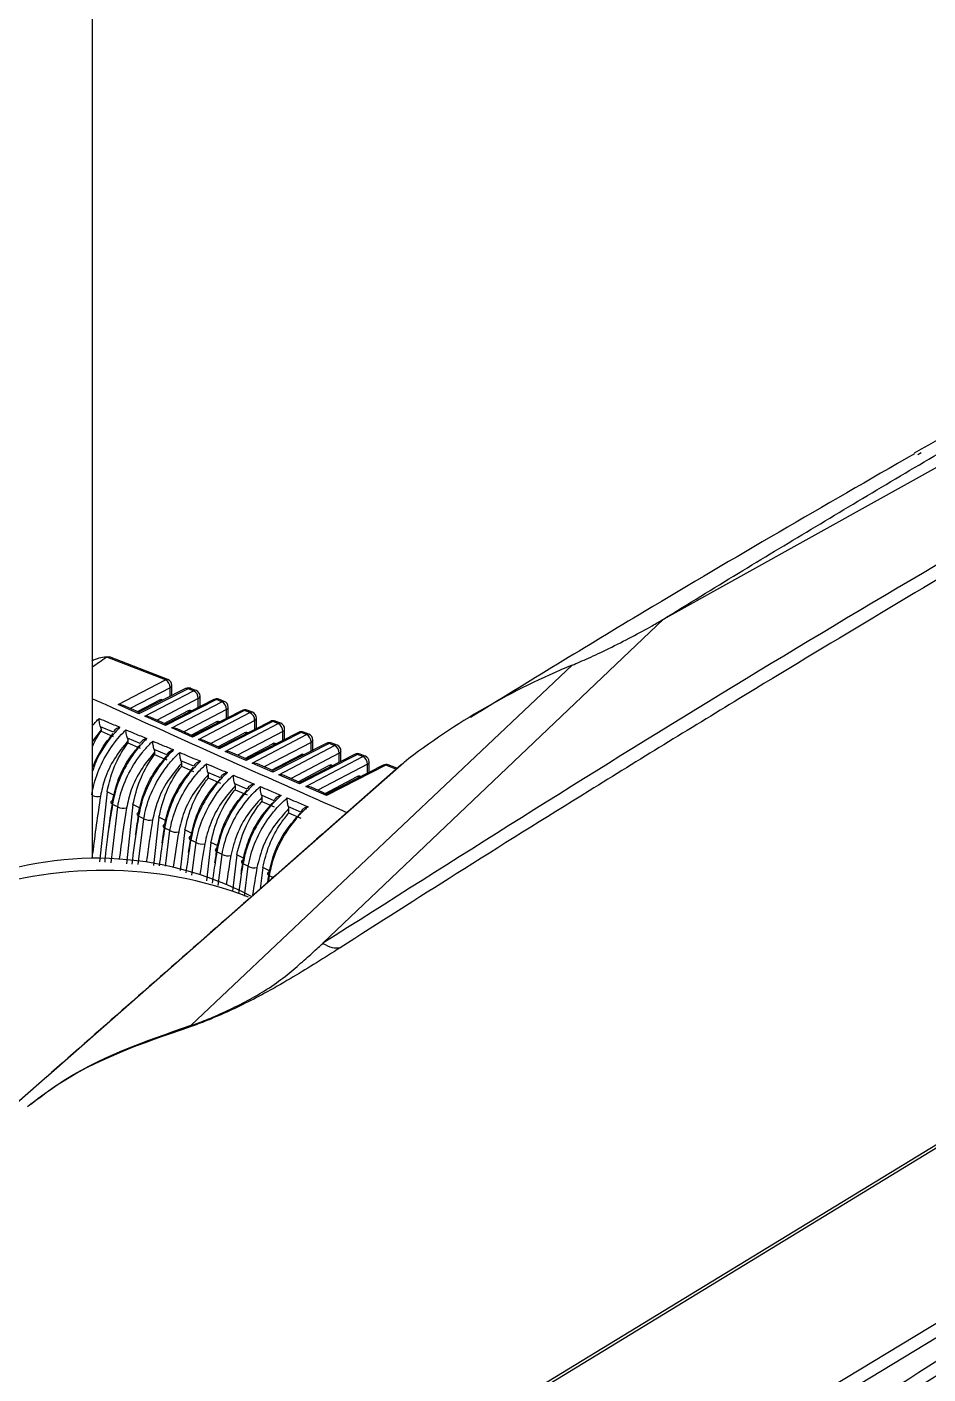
# Model space of a CAD drawing. Extents: x 17.1 to 113.1, y 3.8 to 84.5.
# Drawn here: x 23.237 to 24.711, y 12.469 to 14.672 of the extents above; entities that cross this region are included whole.
import ezdxf

# ---------------------------------------------------------------- set-up
doc = ezdxf.new("R2010")
doc.units = 0
doc.header["$MEASUREMENT"] = 0
doc.layers.add('OBJECT', color=7, linetype='CONTINUOUS')

msp = doc.modelspace()

# ---------------------------------------------------------------- linework, layer by layer
at = {"layer": 'OBJECT'}
for p, q in [((23.3444, 13.3128), (23.3444, 18.8582)), ((24.2782, 13.704), (24.9142, 14.0574)), ((24.6994, 13.9761), (24.6941, 13.9724)), ((23.721, 13.1737), (24.2782, 13.704)), ((23.3676, 13.6418), (23.3674, 13.6417)), ((23.4634, 13.6047), (23.3676, 13.6418)), ((23.4675, 13.6052), (23.372, 13.6422)), ((23.5058, 13.0396), (24.1287, 13.6285)), ((23.3861, 13.5641), (23.4634, 13.6047)), ((23.4739, 13.5788), (23.4739, 13.5959)), ((23.4711, 13.5918), (23.406, 13.5577)), ((23.5007, 13.5902), (23.4201, 13.5493)), ((23.4966, 13.5903), (23.4202, 13.5515)), ((23.4299, 13.545), (23.5096, 13.5868)), ((23.5172, 13.5739), (23.4499, 13.5386)), ((23.4598, 13.5716), (23.4583, 13.5722)), ((23.5469, 13.5723), (23.4639, 13.5302)), ((23.5428, 13.5724), (23.4641, 13.5324)), ((23.4711, 13.5773), (23.4711, 13.5918)), ((23.5096, 13.5868), (23.5007, 13.5902)), ((23.5137, 13.5873), (23.5048, 13.5907)), ((23.5172, 13.5594), (23.5172, 13.5739)), ((23.5201, 13.5609), (23.5201, 13.578)), ((23.5557, 13.5689), (23.5469, 13.5723)), ((23.5598, 13.5694), (23.551, 13.5728)), ((23.4201, 13.5493), (23.3861, 13.5641)), ((23.4202, 13.5515), (23.3948, 13.5626)), ((23.4178, 13.5526), (23.4542, 13.5717)), ((23.4574, 13.5704), (23.4542, 13.5717)), ((23.4617, 13.5335), (23.5004, 13.5538)), ((23.4738, 13.5259), (23.5557, 13.5689)), ((23.5633, 13.556), (23.4937, 13.5195)), ((23.5036, 13.5525), (23.5004, 13.5538)), ((23.506, 13.5537), (23.5045, 13.5543)), ((23.593, 13.5544), (23.5078, 13.5111)), ((23.589, 13.5545), (23.5079, 13.5133)), ((23.5176, 13.5068), (23.6018, 13.551)), ((23.5633, 13.5415), (23.5633, 13.556)), ((23.5662, 13.5429), (23.5662, 13.5601)), ((23.6018, 13.551), (23.593, 13.5544)), ((23.6059, 13.5515), (23.5971, 13.5549)), ((23.3784, 13.519), (23.3574, 13.5279)), ((23.4639, 13.5302), (23.4299, 13.545)), ((23.4641, 13.5324), (23.4387, 13.5435)), ((23.5055, 13.5144), (23.5465, 13.5359)), ((23.6095, 13.5382), (23.5376, 13.5004)), ((23.5498, 13.5346), (23.5465, 13.5359)), ((23.5521, 13.5358), (23.5506, 13.5364)), ((23.6392, 13.5365), (23.5516, 13.492)), ((23.6352, 13.5366), (23.5518, 13.4942)), ((23.5614, 13.4877), (23.648, 13.5331)), ((23.6095, 13.5236), (23.6095, 13.5382)), ((23.6123, 13.525), (23.6123, 13.5422)), ((23.648, 13.5331), (23.6392, 13.5365)), ((23.6521, 13.5336), (23.6433, 13.537)), ((23.3582, 13.5231), (23.3444, 13.5042)), ((23.3582, 13.5231), (23.3582, 13.5205)), ((23.3582, 13.5205), (23.3782, 13.5118)), ((23.4222, 13.5004), (23.4013, 13.5093)), ((23.5078, 13.5111), (23.4738, 13.5259)), ((23.5079, 13.5133), (23.4825, 13.5244)), ((23.5516, 13.492), (23.5176, 13.5068)), ((23.5494, 13.4953), (23.5926, 13.518)), ((23.6556, 13.5203), (23.5814, 13.4813)), ((23.596, 13.5167), (23.5926, 13.518)), ((23.6854, 13.5186), (23.5954, 13.4729)), ((23.6813, 13.5187), (23.5956, 13.4751)), ((23.5983, 13.5179), (23.5967, 13.5185)), ((23.6053, 13.4686), (23.6941, 13.5152)), ((23.6556, 13.5056), (23.6556, 13.5203)), ((23.6585, 13.5071), (23.6585, 13.5243)), ((23.6941, 13.5152), (23.6854, 13.5186)), ((23.6982, 13.5157), (23.6895, 13.5191)), ((23.7046, 13.4892), (23.7046, 13.5064)), ((23.4021, 13.5047), (23.4021, 13.5014)), ((23.4021, 13.5014), (23.422, 13.4927)), ((23.466, 13.4818), (23.4451, 13.4907)), ((23.4459, 13.4863), (23.4459, 13.4823)), ((23.4608, 13.4727), (23.4711, 13.4856)), ((23.5518, 13.4942), (23.5263, 13.5053)), ((23.5954, 13.4729), (23.5614, 13.4877)), ((23.5956, 13.4752), (23.5702, 13.4862)), ((23.5932, 13.4762), (23.6388, 13.5001)), ((23.7017, 13.5024), (23.6252, 13.4622)), ((23.6421, 13.4988), (23.6388, 13.5001)), ((23.7316, 13.5007), (23.6393, 13.4538)), ((23.7275, 13.5008), (23.6394, 13.4561)), ((23.6445, 13.5), (23.6429, 13.5006)), ((23.6491, 13.4495), (23.7402, 13.4973)), ((23.7479, 13.4845), (23.6691, 13.4431)), ((23.7017, 13.4877), (23.7017, 13.5024)), ((23.7402, 13.4973), (23.7316, 13.5007)), ((23.7443, 13.4979), (23.7357, 13.5012)), ((23.7479, 13.4698), (23.7479, 13.4845)), ((23.7507, 13.4712), (23.7507, 13.4885)), ((23.2681, 12.9544), (23.8537, 13.4697)), ((23.4459, 13.4823), (23.4659, 13.4736)), ((23.5099, 13.4632), (23.489, 13.472)), ((23.4897, 13.4678), (23.4897, 13.4632)), ((23.4897, 13.4632), (23.5097, 13.4545)), ((23.6393, 13.4538), (23.6053, 13.4686)), ((23.6394, 13.4561), (23.614, 13.4671)), ((23.637, 13.4571), (23.6849, 13.4822)), ((23.6809, 13.438), (23.731, 13.4643)), ((23.7777, 13.4828), (23.6831, 13.4347)), ((23.7737, 13.4829), (23.6833, 13.437)), ((23.6883, 13.4809), (23.6849, 13.4822)), ((23.6907, 13.4821), (23.689, 13.4827)), ((23.693, 13.4304), (23.7864, 13.4794)), ((23.794, 13.4666), (23.7129, 13.4241)), ((23.8239, 13.4649), (23.727, 13.4156)), ((23.8199, 13.465), (23.7271, 13.4179)), ((23.7345, 13.463), (23.731, 13.4643)), ((23.7369, 13.4642), (23.7351, 13.4649)), ((23.7864, 13.4794), (23.7777, 13.4828)), ((23.7905, 13.48), (23.7818, 13.4833)), ((23.794, 13.4519), (23.794, 13.4666)), ((23.7969, 13.4533), (23.7969, 13.4706)), ((23.8404, 13.4585), (23.8239, 13.4649)), ((23.842, 13.46), (23.828, 13.4654)), ((23.8458, 13.4629), (23.8537, 13.4697)), ((23.5537, 13.4445), (23.5329, 13.4533)), ((23.5336, 13.4493), (23.5336, 13.4441)), ((23.5336, 13.4441), (23.5536, 13.4354)), ((23.6831, 13.4347), (23.6491, 13.4495)), ((23.6833, 13.437), (23.6579, 13.448)), ((23.7247, 13.4189), (23.7772, 13.4464)), ((23.7807, 13.4451), (23.7772, 13.4464)), ((23.783, 13.4463), (23.7813, 13.447)), ((23.3681, 13.4216), (23.3557, 13.3068)), ((23.38, 13.4157), (23.3681, 13.4216)), ((23.5975, 13.4258), (23.5768, 13.4346)), ((23.5774, 13.4307), (23.5774, 13.425)), ((23.5774, 13.425), (23.5974, 13.4163)), ((23.727, 13.4156), (23.693, 13.4304)), ((23.7271, 13.4179), (23.7017, 13.4289)), ((23.3747, 13.3056), (23.3856, 13.397)), ((23.3856, 13.397), (23.3769, 13.401)), ((23.4105, 13.4008), (23.3998, 13.3039)), ((23.4224, 13.3949), (23.4105, 13.4008)), ((23.6413, 13.407), (23.6207, 13.4158)), ((23.6213, 13.4121), (23.6213, 13.4059)), ((23.6213, 13.4059), (23.6412, 13.3972)), ((23.6851, 13.3882), (23.6646, 13.397)), ((23.4192, 13.3027), (23.4283, 13.3775)), ((23.4283, 13.3775), (23.4196, 13.3815)), ((23.453, 13.38), (23.4441, 13.301)), ((23.4649, 13.3742), (23.453, 13.38)), ((23.6651, 13.3935), (23.6651, 13.3869)), ((23.6651, 13.3869), (23.6851, 13.3782)), ((23.4709, 13.3581), (23.4623, 13.362)), ((23.4638, 13.2997), (23.4709, 13.3581)), ((23.4954, 13.3594), (23.4877, 13.2926)), ((23.5074, 13.3535), (23.4954, 13.3594)), ((23.5136, 13.3387), (23.5049, 13.3426)), ((23.5069, 13.285), (23.5136, 13.3387)), ((23.5379, 13.3387), (23.5305, 13.2757)), ((23.5499, 13.3329), (23.5379, 13.3387)), ((23.5563, 13.3192), (23.5476, 13.3232)), ((23.5499, 13.2681), (23.5563, 13.3192)), ((23.5803, 13.3182), (23.5732, 13.2588)), ((23.5924, 13.3123), (23.5803, 13.3182)), ((23.599, 13.2998), (23.5904, 13.3037)), ((23.5928, 13.2511), (23.599, 13.2998)), ((23.6228, 13.2976), (23.6186, 13.2629)), ((23.6349, 13.2918), (23.6228, 13.2976)), ((23.6331, 13.2843), (23.6314, 13.274)), ((23.6397, 13.2813), (23.6331, 13.2843)), ((23.2701, 12.9561), (23.1608, 12.8601)), ((21.8732, 11.1011), (24.8677, 12.9267)), ((25.111, 12.7862), (22.1054, 10.967)), ((25.1213, 12.7687), (22.1158, 10.9495))]:
    msp.add_line(p, q, dxfattribs=at)
at = {"layer": 'OBJECT', "flags": 128}
for points in [[(23.3771, 13.4072), (23.3759, 13.4067), (23.3751, 13.406), (23.3745, 13.4053), (23.3743, 13.4044), (23.3745, 13.4035), (23.375, 13.4027), (23.3758, 13.4018), (23.3769, 13.401)], [(23.4197, 13.3877), (23.4186, 13.3872), (23.4177, 13.3865), (23.4172, 13.3858), (23.417, 13.3849), (23.4171, 13.3841), (23.4176, 13.3832), (23.4185, 13.3823), (23.4196, 13.3815)], [(23.4624, 13.3682), (23.4612, 13.3677), (23.4604, 13.3671), (23.4598, 13.3663), (23.4596, 13.3655), (23.4598, 13.3646), (23.4603, 13.3637), (23.4611, 13.3629), (23.4623, 13.362)], [(23.5051, 13.3487), (23.5039, 13.3482), (23.5031, 13.3476), (23.5025, 13.3468), (23.5023, 13.346), (23.5025, 13.3452), (23.503, 13.3443), (23.5038, 13.3434), (23.5049, 13.3426)], [(23.5478, 13.3293), (23.5466, 13.3288), (23.5458, 13.3281), (23.5452, 13.3274), (23.545, 13.3266), (23.5452, 13.3257), (23.5457, 13.3248), (23.5465, 13.324), (23.5476, 13.3232)], [(23.5905, 13.3098), (23.5893, 13.3093), (23.5885, 13.3087), (23.5879, 13.308), (23.5877, 13.3071), (23.5879, 13.3063), (23.5884, 13.3054), (23.5892, 13.3045), (23.5904, 13.3037)], [(23.6332, 13.2904), (23.6321, 13.2899), (23.6312, 13.2892), (23.6307, 13.2885), (23.6305, 13.2877), (23.6306, 13.2869), (23.6311, 13.286), (23.632, 13.2851), (23.6331, 13.2843)], [(24.8607, 12.9271), (23.3752, 12.0215), (21.8662, 11.1015)]]:
    msp.add_lwpolyline(points, dxfattribs=at)
at = {"layer": 'OBJECT'}
for centre, radius, start, end in [((25.2769, 12.9545), 1.1785, 109.5397, 119.9741), ((24.5698, 12.5473), 1.1677, 112.1905, 127.8203), ((23.466, 13.6007), 0.00472, 71.1997, 123.2248), ((23.4568, 13.592), 0.0143, 359.0764, 62.2786), ((23.4639, 13.5959), 0.01, 0, 68.8055), ((23.469, 13.5963), 0.00496, 294.6952, 354.6521), ((23.5012, 13.5814), 0.01, 68.8055, 116.9342), ((23.4985, 13.5861), 0.00462, 62.4929, 114.345), ((23.5033, 13.5863), 0.00472, 71.1943, 123.2289), ((23.5122, 13.5828), 0.00472, 71.1993, 123.2292), ((23.5029, 13.5742), 0.0143, 359.0767, 62.2783), ((23.5101, 13.578), 0.01, 0, 68.8055), ((23.5151, 13.5784), 0.00496, 294.6956, 354.6572), ((23.5473, 13.5635), 0.01, 68.8055, 116.9342), ((23.5447, 13.5682), 0.00462, 62.4849, 114.3531), ((23.5494, 13.5684), 0.00472, 71.1993, 123.2292), ((23.5583, 13.5649), 0.00472, 71.1993, 123.2292), ((23.5491, 13.5563), 0.0143, 359.0778, 62.2772), ((23.5562, 13.5601), 0.01, 0, 68.8055), ((23.5613, 13.5605), 0.00496, 294.6956, 354.6572), ((23.5935, 13.5456), 0.01, 68.8055, 116.9342), ((23.5909, 13.5503), 0.00462, 62.4929, 114.345), ((23.5956, 13.5505), 0.00472, 71.1997, 123.2248), ((23.6044, 13.5471), 0.00472, 71.1993, 123.2292), ((23.5952, 13.5384), 0.0143, 359.0784, 62.2766), ((23.6023, 13.5422), 0.01, 0, 68.8055), ((23.6074, 13.5427), 0.00496, 294.7035, 354.6492), ((23.6397, 13.5277), 0.01, 68.8055, 116.9342), ((23.6371, 13.5324), 0.00462, 62.4771, 114.3658), ((23.6418, 13.5326), 0.00472, 71.1993, 123.2292), ((23.6506, 13.5292), 0.00472, 71.1997, 123.2248), ((23.6413, 13.5205), 0.0143, 359.0764, 62.2786), ((23.6485, 13.5243), 0.01, 0, 68.8055), ((23.6535, 13.5248), 0.00496, 294.6908, 354.662), ((23.6859, 13.5098), 0.01, 68.8055, 116.9342), ((23.6832, 13.5145), 0.00462, 62.4848, 114.3599), ((23.688, 13.5147), 0.00472, 71.1997, 123.2248), ((23.6967, 13.5113), 0.00472, 71.1993, 123.2292), ((23.6875, 13.5026), 0.0143, 359.0767, 62.2783), ((23.6946, 13.5064), 0.01, 0, 68.8055), ((23.6997, 13.5069), 0.00496, 294.6956, 354.6572), ((23.469, 13.4901), 0.00496, 294.6952, 354.6521), ((23.732, 13.4919), 0.01, 68.8055, 116.9342), ((23.7294, 13.4966), 0.00462, 62.4804, 114.3643), ((23.7341, 13.4968), 0.00472, 71.1993, 123.2279), ((23.7428, 13.4934), 0.00472, 71.1993, 123.2292), ((23.7336, 13.4847), 0.0143, 359.0778, 62.2772), ((23.7407, 13.4885), 0.01, 0, 68.8055), ((23.7458, 13.489), 0.00496, 294.6991, 354.6537), ((23.7782, 13.474), 0.01, 68.8055, 116.9342), ((23.7756, 13.4787), 0.00462, 62.4931, 114.3517), ((23.7803, 13.4788), 0.00472, 71.2095, 123.215), ((23.789, 13.4755), 0.00472, 71.2023, 123.2222), ((23.7797, 13.4668), 0.0143, 359.0757, 62.2793), ((23.7869, 13.4706), 0.01, 0, 68.8055), ((23.7919, 13.4711), 0.00496, 294.6952, 354.6521), ((23.8244, 13.4561), 0.01, 68.8055, 116.9342), ((23.8218, 13.4608), 0.00462, 62.4805, 114.3575), ((23.8265, 13.4609), 0.00472, 71.2062, 123.2276), ((23.3524, 13.433), 0.0191, 244.9903, 284.7829), ((23.3951, 13.4133), 0.0188, 239.7793, 284.8059), ((23.4378, 13.3939), 0.0189, 239.7641, 284.5796), ((23.4805, 13.3745), 0.019, 239.7509, 284.3523), ((23.5232, 13.3552), 0.0191, 239.7366, 284.1276), ((23.3498, 12.7628), 0.55, 62.5822, 112.8171), ((23.5659, 13.3358), 0.0192, 239.725, 283.899), ((23.362, 12.6247), 0.6683, 69.1753, 110.3114), ((23.6087, 13.3165), 0.0193, 239.7173, 283.6695)]:
    msp.add_arc(centre, radius, start, end, dxfattribs=at)
for centre, major_axis, ratio, start_param, end_param in [((23.4063, 13.5332), (-0.0646, 0.1012), 0.604584, 5.923652, 6.256547), ((24.9361, 14.4163), (1.6313, 0.8299), 0.038746, 2.843277, 2.900292), ((23.4538, 13.5632), (0.00492, 0.00878), 0.569277, 0.080603, 0.718914), ((23.3866, 13.5553), (0.014, 0.0005), 0.628267, 0.919072, 1.582997), ((23.4206, 13.5405), (-0.0003, 0.011), 0.034338, 0.016182, 0.647743), ((23.5, 13.5453), (0.00492, 0.00878), 0.569277, 0.080603, 0.718914), ((23.4304, 13.5362), (0.014, 0.0005), 0.628267, 0.919072, 1.582997), ((23.4644, 13.5214), (-0.0003, 0.011), 0.034338, 0.016182, 0.647743), ((23.5461, 13.5274), (0.00492, 0.00878), 0.569277, 0.080603, 0.718914), ((23.4742, 13.5171), (0.014, 0.0005), 0.628267, 0.919072, 1.582997), ((23.5082, 13.5023), (-0.0003, 0.011), 0.034338, 0.016182, 0.647743), ((23.5181, 13.498), (0.014, 0.0005), 0.628267, 0.919072, 1.582997), ((23.5922, 13.5095), (0.00492, 0.00878), 0.569277, 0.080603, 0.718914), ((23.5521, 13.4832), (-0.0003, 0.011), 0.034338, 0.016182, 0.647743), ((23.5619, 13.4789), (0.014, 0.0005), 0.628267, 0.919072, 1.582997), ((23.6384, 13.4917), (0.00492, 0.00878), 0.569277, 0.080603, 0.718914), ((23.5959, 13.4641), (-0.0003, 0.011), 0.034338, 0.016182, 0.647743), ((23.6058, 13.4598), (0.014, 0.0005), 0.628267, 0.919072, 1.582997), ((23.6845, 13.4738), (0.00492, 0.00878), 0.569277, 0.080603, 0.718914), ((23.7306, 13.4559), (0.00492, 0.00878), 0.569277, 0.080603, 0.718914), ((23.6398, 13.445), (-0.0003, 0.011), 0.034338, 0.016182, 0.647743), ((23.6496, 13.4407), (0.014, 0.0005), 0.628267, 0.919072, 1.582997), ((23.7768, 13.438), (0.00492, 0.00878), 0.569277, 0.080603, 0.718914), ((23.6836, 13.4259), (-0.0003, 0.011), 0.034338, 0.016182, 0.647743), ((23.6935, 13.4216), (0.014, 0.0005), 0.628267, 0.919072, 1.582997), ((23.7274, 13.4068), (-0.0003, 0.011), 0.034338, 0.016182, 0.647743), ((24.8953, 13.9407), (1.1131, 1.8947), 0.582398, 2.166348, 2.215168), ((24.888, 13.9433), (1.0847, 1.9119), 0.572321, 2.154729, 2.178008), ((24.9391, 13.9154), (1.1148, 1.8975), 0.582398, 2.162943, 2.206531), ((24.9318, 13.918), (1.0863, 1.9147), 0.572321, 2.151325, 2.169909), ((24.9829, 13.8901), (1.1164, 1.9003), 0.582398, 2.159546, 2.195389), ((24.9757, 13.8927), (1.0879, 1.9175), 0.572321, 2.14793, 2.163611), ((25.0268, 13.8648), (1.1181, 1.9031), 0.582398, 2.156157, 2.186107), ((25.0195, 13.8674), (1.0895, 1.9203), 0.572321, 2.144543, 2.15825), ((25.0706, 13.8395), (1.1197, 1.9059), 0.582398, 2.152776, 2.178791), ((25.0633, 13.8421), (1.0911, 1.9232), 0.572321, 2.141164, 2.153476), ((25.1145, 13.8142), (1.1214, 1.9087), 0.582398, 2.149403, 2.17357), ((25.1072, 13.8168), (1.0927, 1.926), 0.572321, 2.137793, 2.149475), ((25.1583, 13.7889), (1.123, 1.9115), 0.582398, 2.146038, 2.168962), ((25.151, 13.7914), (1.0943, 1.9288), 0.572321, 2.13443, 2.142904)]:
    msp.add_ellipse(centre, major_axis=major_axis, ratio=ratio, start_param=start_param, end_param=end_param, dxfattribs=at)
for points, knots in [([(24.2782, 13.704), (24.319, 13.729), (24.399, 13.7782), (24.5203, 13.8515), (24.6423, 13.9244), (24.7632, 13.9958), (24.8441, 14.0426), (24.8827, 14.0651)], [0, 0, 0, 0, 0.206023, 0.404822, 0.608638, 0.812834, 1, 1, 1, 1]), ([(25.0328, 13.9733), (24.8118, 13.844), (24.3698, 13.5853), (23.9373, 13.3109), (23.721, 13.1737)], [0, 0, 0, 0, 0.499998, 1, 1, 1, 1]), ([(24.6887, 13.9744), (24.541, 13.8892), (24.2971, 13.7486), (24.0572, 13.6011), (23.9625, 13.5429)], [0, 0, 0, 0, 0.6051766, 1, 1, 1, 1]), ([(25.0623, 13.9651), (24.9884, 13.9223), (24.8408, 13.8367), (24.6206, 13.706), (24.3924, 13.5684), (24.1652, 13.4289), (23.9479, 13.2931), (23.8127, 13.2069), (23.7495, 13.1666)], [0, 0, 0, 0, 0.166677, 0.333344, 0.500001, 0.687097, 0.853763, 1, 1, 1, 1]), ([(24.1287, 13.6285), (24.1371, 13.6321), (24.154, 13.6393), (24.189, 13.6558), (24.2257, 13.6744), (24.2566, 13.6912), (24.2722, 13.7005), (24.2782, 13.704)], [0, 0, 0, 0, 0.217936, 0.435232, 0.661573, 0.868603, 1, 1, 1, 1]), ([(23.3676, 13.6418), (23.3684, 13.6422), (23.3699, 13.6428), (23.3713, 13.6424), (23.372, 13.6422)], [0, 0, 0, 0, 0.522305, 1, 1, 1, 1]), ([(23.3444, 13.5738), (23.3512, 13.5708), (23.4211, 13.539), (23.559, 13.4766), (23.6915, 13.4181), (23.7601, 13.3877)], [0, 0, 0, 0, 0.049457, 0.507823, 1, 1, 1, 1]), ([(22.4051, 10.9262), (22.7508, 11.1693), (23.442, 11.6556), (24.4836, 12.3412), (25.4979, 12.9792), (26.1655, 13.3693), (26.4844, 13.5557)], [0, 0, 0, 0, 0.255394, 0.510845, 0.766264, 1, 1, 1, 1]), ([(26.4844, 13.5329), (26.3163, 13.4353), (25.9486, 13.222), (25.3833, 12.8796), (24.7832, 12.5055), (24.1789, 12.1164), (23.5763, 11.7161), (22.9883, 11.3143), (22.6045, 11.0427), (22.4163, 10.9094)], [0, 0, 0, 0, 0.123528, 0.270146, 0.415672, 0.565188, 0.715491, 0.860428, 1, 1, 1, 1]), ([(23.3444, 13.5297), (23.3463, 13.5321), (23.3498, 13.5362), (23.3534, 13.5398), (23.355, 13.5414)], [0, 0, 0, 0, 0.56602, 1, 1, 1, 1]), ([(23.355, 13.5414), (23.3597, 13.5394), (23.3711, 13.5347), (23.3825, 13.5299), (23.3891, 13.5271)], [0, 0, 0, 0, 0.412313, 1, 1, 1, 1]), ([(23.3574, 13.5279), (23.357, 13.5291), (23.3562, 13.5316), (23.3554, 13.5361), (23.3551, 13.5393), (23.355, 13.541), (23.355, 13.5414), (23.355, 13.5414)], [0, 0, 0, 0, 0.236909, 0.528784, 0.900006, 0.991339, 1, 1, 1, 1]), ([(23.3574, 13.5279), (23.3574, 13.5278), (23.3579, 13.5265), (23.3582, 13.5248), (23.3582, 13.5235), (23.3582, 13.5231)], [0, 0, 0, 0, 0.1123645, 0.7840561, 1, 1, 1, 1]), ([(23.343, 13.4165), (23.3441, 13.4224), (23.3475, 13.4405), (23.36, 13.472), (23.378, 13.5001), (23.3919, 13.5159), (23.3974, 13.5213), (23.399, 13.5229)], [0, 0, 0, 0, 0.159552, 0.481989, 0.803961, 0.94206, 1, 1, 1, 1]), ([(23.3891, 13.5271), (23.3875, 13.5255), (23.3815, 13.5194), (23.3676, 13.5027), (23.3525, 13.4796), (23.3464, 13.4613), (23.3444, 13.4552)], [0, 0, 0, 0, 0.08332, 0.313875, 0.774593, 1, 1, 1, 1]), ([(23.3444, 13.4956), (23.3465, 13.5004), (23.3503, 13.5092), (23.3558, 13.517), (23.3582, 13.5205)], [0, 0, 0, 0, 0.55763, 1, 1, 1, 1]), ([(23.3444, 13.4618), (23.3493, 13.4727), (23.3583, 13.4928), (23.372, 13.5094), (23.3782, 13.517)], [0, 0, 0, 0, 0.542648, 1, 1, 1, 1]), ([(23.4331, 13.5086), (23.4315, 13.507), (23.4254, 13.501), (23.4112, 13.4844), (23.3932, 13.4556), (23.3813, 13.4245), (23.378, 13.4067), (23.3769, 13.401)], [0, 0, 0, 0, 0.0581353, 0.2161786, 0.5319486, 0.8480671, 1, 1, 1, 1]), ([(23.3891, 13.5271), (23.3891, 13.5271), (23.3886, 13.527), (23.3863, 13.5262), (23.3828, 13.5245), (23.3795, 13.5218), (23.3787, 13.5199), (23.3784, 13.519)], [0, 0, 0, 0, 0.008288, 0.09456, 0.478395, 0.770549, 1, 1, 1, 1]), ([(23.399, 13.5229), (23.4037, 13.521), (23.415, 13.5162), (23.4264, 13.5114), (23.4331, 13.5086)], [0, 0, 0, 0, 0.412352, 1, 1, 1, 1]), ([(23.4013, 13.5093), (23.4009, 13.5104), (23.4002, 13.5129), (23.3994, 13.5173), (23.399, 13.5206), (23.399, 13.5225), (23.399, 13.5229), (23.399, 13.5229)], [0, 0, 0, 0, 0.225627, 0.506972, 0.868213, 0.991459, 1, 1, 1, 1]), ([(23.4013, 13.5093), (23.4013, 13.5092), (23.4017, 13.5079), (23.402, 13.5063), (23.4021, 13.505), (23.4021, 13.5047)], [0, 0, 0, 0, 0.097616, 0.793519, 1, 1, 1, 1]), ([(23.4331, 13.5086), (23.433, 13.5086), (23.4324, 13.5084), (23.43, 13.5077), (23.4265, 13.5059), (23.4233, 13.5032), (23.4225, 13.5013), (23.4222, 13.5004)], [0, 0, 0, 0, 0.008208, 0.119704, 0.49373, 0.776728, 1, 1, 1, 1]), ([(23.4021, 13.5047), (23.3944, 13.4953), (23.3791, 13.4766), (23.3638, 13.4441), (23.3593, 13.4238), (23.3573, 13.4146)], [0, 0, 0, 0, 0.3523261, 0.704581, 1, 1, 1, 1]), ([(23.3681, 13.4216), (23.3705, 13.4323), (23.3756, 13.4553), (23.3894, 13.4829), (23.3995, 13.4977), (23.4021, 13.5014)], [0, 0, 0, 0, 0.398444, 0.849042, 1, 1, 1, 1]), ([(23.3771, 13.4072), (23.3797, 13.4184), (23.3848, 13.4409), (23.4013, 13.4734), (23.4155, 13.4906), (23.422, 13.4986)], [0, 0, 0, 0, 0.350807, 0.701697, 1, 1, 1, 1]), ([(23.3856, 13.397), (23.3867, 13.403), (23.3902, 13.4211), (23.4027, 13.4526), (23.4211, 13.481), (23.4354, 13.4972), (23.4413, 13.5028), (23.443, 13.5044)], [0, 0, 0, 0, 0.157483, 0.475733, 0.793525, 0.941799, 1, 1, 1, 1]), ([(23.4459, 13.4863), (23.4382, 13.477), (23.4228, 13.4585), (23.4068, 13.4257), (23.4021, 13.4048), (23.3999, 13.3951)], [0, 0, 0, 0, 0.347005, 0.693942, 1, 1, 1, 1]), ([(23.477, 13.4901), (23.4754, 13.4885), (23.4692, 13.4825), (23.4549, 13.4661), (23.4367, 13.4375), (23.4242, 13.406), (23.4208, 13.3877), (23.4196, 13.3815)], [0, 0, 0, 0, 0.058402, 0.214452, 0.526192, 0.838269, 1, 1, 1, 1]), ([(23.4283, 13.3775), (23.4294, 13.3835), (23.4329, 13.4017), (23.4455, 13.4331), (23.4642, 13.4619), (23.4789, 13.4784), (23.4852, 13.4843), (23.4869, 13.4859)], [0, 0, 0, 0, 0.1555103, 0.4697785, 0.7835913, 0.9415343, 1, 1, 1, 1]), ([(23.443, 13.5044), (23.4476, 13.5025), (23.459, 13.4977), (23.4704, 13.4929), (23.477, 13.4901)], [0, 0, 0, 0, 0.412395, 1, 1, 1, 1]), ([(23.4451, 13.4907), (23.4448, 13.4918), (23.4441, 13.4942), (23.4433, 13.4985), (23.443, 13.502), (23.443, 13.5039), (23.443, 13.5044), (23.443, 13.5044)], [0, 0, 0, 0, 0.220763, 0.494549, 0.847831, 0.991565, 1, 1, 1, 1]), ([(23.4451, 13.4907), (23.4452, 13.4906), (23.4456, 13.4894), (23.4459, 13.4878), (23.4459, 13.4866), (23.4459, 13.4863)], [0, 0, 0, 0, 0.081376, 0.802654, 1, 1, 1, 1]), ([(23.477, 13.4901), (23.477, 13.4901), (23.4763, 13.4899), (23.4737, 13.4891), (23.4701, 13.4873), (23.467, 13.4846), (23.4663, 13.4827), (23.466, 13.4818)], [0, 0, 0, 0, 0.008103, 0.143844, 0.508237, 0.782538, 1, 1, 1, 1]), ([(23.4869, 13.4859), (23.4916, 13.4839), (23.503, 13.4791), (23.5143, 13.4743), (23.521, 13.4715)], [0, 0, 0, 0, 0.412428, 1, 1, 1, 1]), ([(23.489, 13.472), (23.4887, 13.4731), (23.488, 13.4755), (23.4873, 13.4798), (23.4869, 13.4833), (23.4869, 13.4853), (23.4869, 13.4859), (23.4869, 13.4859)], [0, 0, 0, 0, 0.216119, 0.482655, 0.828153, 0.991661, 1, 1, 1, 1]), ([(23.849, 13.4661), (23.7503, 13.379), (23.5532, 13.2051), (23.3631, 13.0379), (23.2681, 12.9544)], [0, 0, 0, 0, 0.500635, 1, 1, 1, 1]), ([(23.4105, 13.4008), (23.4137, 13.4141), (23.4198, 13.4396), (23.4352, 13.4674), (23.4444, 13.4803), (23.4459, 13.4823)], [0, 0, 0, 0, 0.476713, 0.917133, 1, 1, 1, 1]), ([(23.4197, 13.3877), (23.4223, 13.3989), (23.4275, 13.4214), (23.4444, 13.4544), (23.459, 13.4718), (23.4659, 13.4801)], [0, 0, 0, 0, 0.34576, 0.691604, 1, 1, 1, 1]), ([(23.4897, 13.4678), (23.482, 13.4586), (23.4664, 13.4403), (23.4498, 13.4072), (23.4449, 13.3858), (23.4425, 13.3756)], [0, 0, 0, 0, 0.341979, 0.68389, 1, 1, 1, 1]), ([(23.453, 13.38), (23.4562, 13.3937), (23.4625, 13.4196), (23.4785, 13.4479), (23.4881, 13.4609), (23.4897, 13.4632)], [0, 0, 0, 0, 0.477153, 0.907815, 1, 1, 1, 1]), ([(23.521, 13.4715), (23.5193, 13.4699), (23.5131, 13.4641), (23.4986, 13.4478), (23.4802, 13.4194), (23.4672, 13.3875), (23.4635, 13.3687), (23.4623, 13.362)], [0, 0, 0, 0, 0.0586706, 0.212823, 0.5207278, 0.8289547, 1, 1, 1, 1]), ([(23.4709, 13.3581), (23.4721, 13.3641), (23.4756, 13.3822), (23.4883, 13.4137), (23.5073, 13.4428), (23.5224, 13.4596), (23.5291, 13.4657), (23.5309, 13.4673)], [0, 0, 0, 0, 0.153635, 0.464105, 0.774128, 0.941266, 1, 1, 1, 1]), ([(23.489, 13.472), (23.4891, 13.4719), (23.4894, 13.4708), (23.4897, 13.4693), (23.4897, 13.4681), (23.4897, 13.4678)], [0, 0, 0, 0, 0.063557, 0.811484, 1, 1, 1, 1]), ([(23.521, 13.4715), (23.521, 13.4715), (23.5201, 13.4713), (23.5174, 13.4705), (23.5138, 13.4686), (23.5108, 13.4659), (23.5101, 13.464), (23.5099, 13.4632)], [0, 0, 0, 0, 0.008033, 0.167041, 0.522007, 0.788055, 1, 1, 1, 1]), ([(23.5309, 13.4673), (23.5355, 13.4653), (23.5469, 13.4605), (23.5583, 13.4557), (23.5649, 13.4529)], [0, 0, 0, 0, 0.412465, 1, 1, 1, 1]), ([(23.5329, 13.4533), (23.5326, 13.4544), (23.532, 13.4568), (23.5312, 13.461), (23.5309, 13.4646), (23.5309, 13.4666), (23.5309, 13.4673), (23.5309, 13.4673)], [0, 0, 0, 0, 0.2116938, 0.4713111, 0.8091462, 0.9917675, 1, 1, 1, 1]), ([(23.4624, 13.3682), (23.465, 13.3794), (23.4702, 13.4019), (23.4874, 13.4353), (23.5025, 13.453), (23.5097, 13.4616)], [0, 0, 0, 0, 0.3409859, 0.6820537, 1, 1, 1, 1]), ([(23.5336, 13.4493), (23.5257, 13.4402), (23.51, 13.4222), (23.4928, 13.3887), (23.4877, 13.3668), (23.4852, 13.3561)], [0, 0, 0, 0, 0.337223, 0.674381, 1, 1, 1, 1]), ([(23.4954, 13.3594), (23.4988, 13.3733), (23.5053, 13.3996), (23.5218, 13.4284), (23.5317, 13.4416), (23.5336, 13.4441)], [0, 0, 0, 0, 0.47755, 0.899062, 1, 1, 1, 1]), ([(23.5649, 13.4529), (23.5632, 13.4513), (23.557, 13.4455), (23.5424, 13.4294), (23.5237, 13.4013), (23.5101, 13.3689), (23.5063, 13.3497), (23.5049, 13.3426)], [0, 0, 0, 0, 0.058943, 0.211284, 0.515533, 0.820091, 1, 1, 1, 1]), ([(23.5051, 13.3487), (23.5077, 13.36), (23.513, 13.3825), (23.5305, 13.4163), (23.5459, 13.4342), (23.5536, 13.443)], [0, 0, 0, 0, 0.33646, 0.673002, 1, 1, 1, 1]), ([(23.5136, 13.3387), (23.5147, 13.3447), (23.5183, 13.3628), (23.5311, 13.3943), (23.5504, 13.4238), (23.5659, 13.4408), (23.573, 13.4471), (23.5748, 13.4487)], [0, 0, 0, 0, 0.151845, 0.458695, 0.765102, 0.940995, 1, 1, 1, 1]), ([(23.5329, 13.4533), (23.5329, 13.4533), (23.5333, 13.4521), (23.5336, 13.4507), (23.5336, 13.4495), (23.5336, 13.4493)], [0, 0, 0, 0, 0.043981, 0.819897, 1, 1, 1, 1]), ([(23.5649, 13.4529), (23.5649, 13.4529), (23.5639, 13.4527), (23.5611, 13.4518), (23.5575, 13.4499), (23.5546, 13.4472), (23.5539, 13.4453), (23.5537, 13.4445)], [0, 0, 0, 0, 0.00795, 0.189272, 0.535069, 0.793247, 1, 1, 1, 1]), ([(23.5748, 13.4487), (23.5795, 13.4467), (23.5909, 13.4419), (23.6022, 13.4371), (23.6089, 13.4343)], [0, 0, 0, 0, 0.412496, 1, 1, 1, 1]), ([(23.5768, 13.4346), (23.5765, 13.4357), (23.5759, 13.438), (23.5752, 13.4422), (23.5748, 13.4459), (23.5748, 13.448), (23.5748, 13.4487), (23.5748, 13.4487)], [0, 0, 0, 0, 0.207478, 0.460443, 0.790802, 0.99185, 1, 1, 1, 1]), ([(23.5774, 13.4307), (23.5695, 13.4218), (23.5537, 13.4039), (23.5359, 13.3701), (23.5305, 13.3478), (23.5279, 13.3366)], [0, 0, 0, 0, 0.332714, 0.665367, 1, 1, 1, 1]), ([(23.5379, 13.3387), (23.5414, 13.353), (23.548, 13.3796), (23.5651, 13.4089), (23.5753, 13.4222), (23.5774, 13.425)], [0, 0, 0, 0, 0.477917, 0.890822, 1, 1, 1, 1]), ([(23.6089, 13.4343), (23.6071, 13.4327), (23.6008, 13.427), (23.5861, 13.4111), (23.5672, 13.3831), (23.5532, 13.3504), (23.5492, 13.3307), (23.5476, 13.3232)], [0, 0, 0, 0, 0.059218, 0.209832, 0.510595, 0.811654, 1, 1, 1, 1]), ([(23.5478, 13.3293), (23.5504, 13.3405), (23.5558, 13.363), (23.5736, 13.3973), (23.5894, 13.4153), (23.5974, 13.4244)], [0, 0, 0, 0, 0.332168, 0.664412, 1, 1, 1, 1]), ([(23.5563, 13.3192), (23.5574, 13.3252), (23.561, 13.3434), (23.5739, 13.3749), (23.5935, 13.4047), (23.6095, 13.4219), (23.6169, 13.4285), (23.6188, 13.4301)], [0, 0, 0, 0, 0.150135, 0.453531, 0.756487, 0.940721, 1, 1, 1, 1]), ([(23.5768, 13.4346), (23.5768, 13.4346), (23.5772, 13.4335), (23.5774, 13.4321), (23.5774, 13.4309), (23.5774, 13.4307)], [0, 0, 0, 0, 0.022524, 0.828115, 1, 1, 1, 1]), ([(23.6089, 13.4343), (23.6089, 13.4343), (23.6077, 13.434), (23.6049, 13.4331), (23.6012, 13.4311), (23.5983, 13.4284), (23.5978, 13.4266), (23.5975, 13.4258)], [0, 0, 0, 0, 0.0078825, 0.2106168, 0.547452, 0.7981673, 1, 1, 1, 1]), ([(23.6207, 13.4158), (23.6204, 13.4169), (23.6198, 13.4192), (23.6191, 13.4234), (23.6188, 13.4271), (23.6187, 13.4293), (23.6188, 13.43), (23.6188, 13.4301)], [0, 0, 0, 0, 0.203483, 0.450055, 0.7731, 0.991933, 1, 1, 1, 1]), ([(23.6188, 13.4301), (23.6235, 13.4281), (23.6348, 13.4233), (23.6462, 13.4184), (23.6528, 13.4156)], [0, 0, 0, 0, 0.412531, 1, 1, 1, 1]), ([(23.3769, 13.401), (23.3761, 13.3951), (23.3716, 13.3658), (23.366, 13.3336), (23.3645, 13.3086), (23.3643, 13.3063)], [0, 0, 0, 0, 0.184491, 0.922572, 1, 1, 1, 1]), ([(23.6213, 13.4121), (23.6133, 13.4033), (23.5973, 13.3857), (23.579, 13.3516), (23.5734, 13.3288), (23.5705, 13.3172)], [0, 0, 0, 0, 0.328437, 0.656814, 1, 1, 1, 1]), ([(23.5803, 13.3182), (23.584, 13.3327), (23.5908, 13.3597), (23.6084, 13.3895), (23.6189, 13.4029), (23.6213, 13.4059)], [0, 0, 0, 0, 0.478248, 0.883044, 1, 1, 1, 1]), ([(23.6528, 13.4156), (23.651, 13.414), (23.6447, 13.4084), (23.6298, 13.3926), (23.6107, 13.3649), (23.5962, 13.3318), (23.592, 13.3117), (23.5904, 13.3037)], [0, 0, 0, 0, 0.0594948, 0.2084586, 0.5058928, 0.8036089, 1, 1, 1, 1]), ([(23.5905, 13.3098), (23.5932, 13.3211), (23.5986, 13.3436), (23.6167, 13.3782), (23.6329, 13.3965), (23.6412, 13.4058)], [0, 0, 0, 0, 0.328087, 0.656252, 1, 1, 1, 1]), ([(23.599, 13.2998), (23.6002, 13.3058), (23.6038, 13.324), (23.6167, 13.3555), (23.6367, 13.3856), (23.653, 13.4031), (23.6609, 13.4098), (23.6627, 13.4114)], [0, 0, 0, 0, 0.1485046, 0.4485974, 0.7482559, 0.9404451, 1, 1, 1, 1]), ([(23.6207, 13.4158), (23.621, 13.4148), (23.6212, 13.4135), (23.6213, 13.4123), (23.6213, 13.4121)], [0, 0, 0, 0, 0.8359793, 1, 1, 1, 1]), ([(23.6968, 13.3969), (23.6949, 13.3953), (23.6885, 13.3898), (23.6736, 13.3742), (23.6543, 13.3467), (23.6392, 13.3132), (23.6349, 13.2927), (23.6331, 13.2843)], [0, 0, 0, 0, 0.059775, 0.20716, 0.50141, 0.795934, 1, 1, 1, 1]), ([(23.6528, 13.4156), (23.6528, 13.4156), (23.6516, 13.4153), (23.6486, 13.4144), (23.6449, 13.4124), (23.6421, 13.4097), (23.6416, 13.4078), (23.6413, 13.407)], [0, 0, 0, 0, 0.0078079, 0.2310745, 0.5592031, 0.8028127, 1, 1, 1, 1]), ([(23.6627, 13.4114), (23.6674, 13.4094), (23.6788, 13.4046), (23.6901, 13.3997), (23.6968, 13.3969)], [0, 0, 0, 0, 0.412559, 1, 1, 1, 1]), ([(23.6646, 13.397), (23.6643, 13.3981), (23.6638, 13.4002), (23.6631, 13.404), (23.6627, 13.4079), (23.6627, 13.4103), (23.6627, 13.4114), (23.6627, 13.4114)], [0, 0, 0, 0, 0.1992929, 0.3970824, 0.7008919, 0.992019, 1, 1, 1, 1]), ([(23.6646, 13.397), (23.6648, 13.396), (23.6651, 13.3948), (23.6651, 13.3937), (23.6651, 13.3935)], [0, 0, 0, 0, 0.843623, 1, 1, 1, 1]), ([(23.6968, 13.3969), (23.6968, 13.3969), (23.6954, 13.3966), (23.6923, 13.3957), (23.6886, 13.3936), (23.6859, 13.3909), (23.6854, 13.3891), (23.6851, 13.3882)], [0, 0, 0, 0, 0.007749, 0.250693, 0.570356, 0.807216, 1, 1, 1, 1]), ([(23.4196, 13.3815), (23.4187, 13.3756), (23.4146, 13.3494), (23.4111, 13.3235), (23.4085, 13.3034)], [0, 0, 0, 0, 0.224434, 1, 1, 1, 1]), ([(23.6651, 13.3935), (23.6571, 13.3848), (23.641, 13.3674), (23.6221, 13.3331), (23.6163, 13.3098), (23.6132, 13.2977)], [0, 0, 0, 0, 0.324373, 0.648691, 1, 1, 1, 1]), ([(23.6228, 13.2976), (23.6258, 13.3099), (23.6317, 13.3344), (23.6484, 13.3654), (23.6608, 13.3814), (23.6651, 13.3869)], [0, 0, 0, 0, 0.396562, 0.793191, 1, 1, 1, 1]), ([(23.6332, 13.2904), (23.6359, 13.3016), (23.6414, 13.3241), (23.6598, 13.3592), (23.6764, 13.3776), (23.6851, 13.3871)], [0, 0, 0, 0, 0.324207, 0.64849, 1, 1, 1, 1]), ([(23.4623, 13.362), (23.4613, 13.3562), (23.458, 13.3355), (23.4553, 13.315), (23.4533, 13.3004)], [0, 0, 0, 0, 0.284965, 1, 1, 1, 1]), ([(23.5049, 13.3426), (23.504, 13.3367), (23.5011, 13.3187), (23.4986, 13.3009), (23.497, 13.289)], [0, 0, 0, 0, 0.327871, 1, 1, 1, 1]), ([(23.5476, 13.3232), (23.5467, 13.3173), (23.5438, 13.3001), (23.5414, 13.2831), (23.5399, 13.272)], [0, 0, 0, 0, 0.344093, 1, 1, 1, 1]), ([(23.5904, 13.3037), (23.5894, 13.2978), (23.5866, 13.2815), (23.5843, 13.2653), (23.5828, 13.255)], [0, 0, 0, 0, 0.361801, 1, 1, 1, 1]), ([(23.7495, 13.1666), (23.7366, 13.1584), (23.7119, 13.1427), (23.6728, 13.1187), (23.634, 13.0962), (23.5949, 13.0757), (23.5591, 13.0589), (23.5261, 13.0449), (23.5095, 13.039), (23.5011, 13.0361)], [0, 0, 0, 0, 0.175155, 0.335953, 0.499736, 0.628069, 0.749937, 0.875049, 1, 1, 1, 1]), ([(23.5058, 13.0396), (23.5136, 13.0423), (23.5292, 13.0478), (23.5605, 13.0613), (23.594, 13.0777), (23.6277, 13.0967), (23.6567, 13.1171), (23.6812, 13.1378), (23.6999, 13.1545), (23.7128, 13.1662), (23.7184, 13.1713), (23.7209, 13.1736)], [0, 0, 0, 0, 0.123067, 0.246585, 0.369053, 0.491538, 0.630311, 0.772463, 0.899411, 0.955665, 1, 1, 1, 1]), ([(23.7209, 13.1736), (23.7261, 13.1709), (23.7364, 13.1653), (23.7451, 13.1662), (23.7495, 13.1666)], [0, 0, 0, 0, 0.500003, 1, 1, 1, 1]), ([(23.5011, 13.0361), (23.4252, 13.01), (23.3312, 12.9776), (23.253, 12.918), (23.2379, 12.9065)], [0, 0, 0, 0, 0.807706, 1, 1, 1, 1]), ([(23.2426, 12.91), (23.2576, 12.9215), (23.3359, 12.9812), (23.4299, 13.0135), (23.5058, 13.0396)], [0, 0, 0, 0, 0.192033, 1, 1, 1, 1]), ([(23.5058, 13.0396), (23.5051, 13.039), (23.5036, 13.0377), (23.5019, 13.0366), (23.5011, 13.0361)], [0, 0, 0, 0, 0.500001, 1, 1, 1, 1])]:
    msp.add_open_spline(points, degree=3, knots=knots, dxfattribs=at)

doc.saveas('drawing.dxf')
